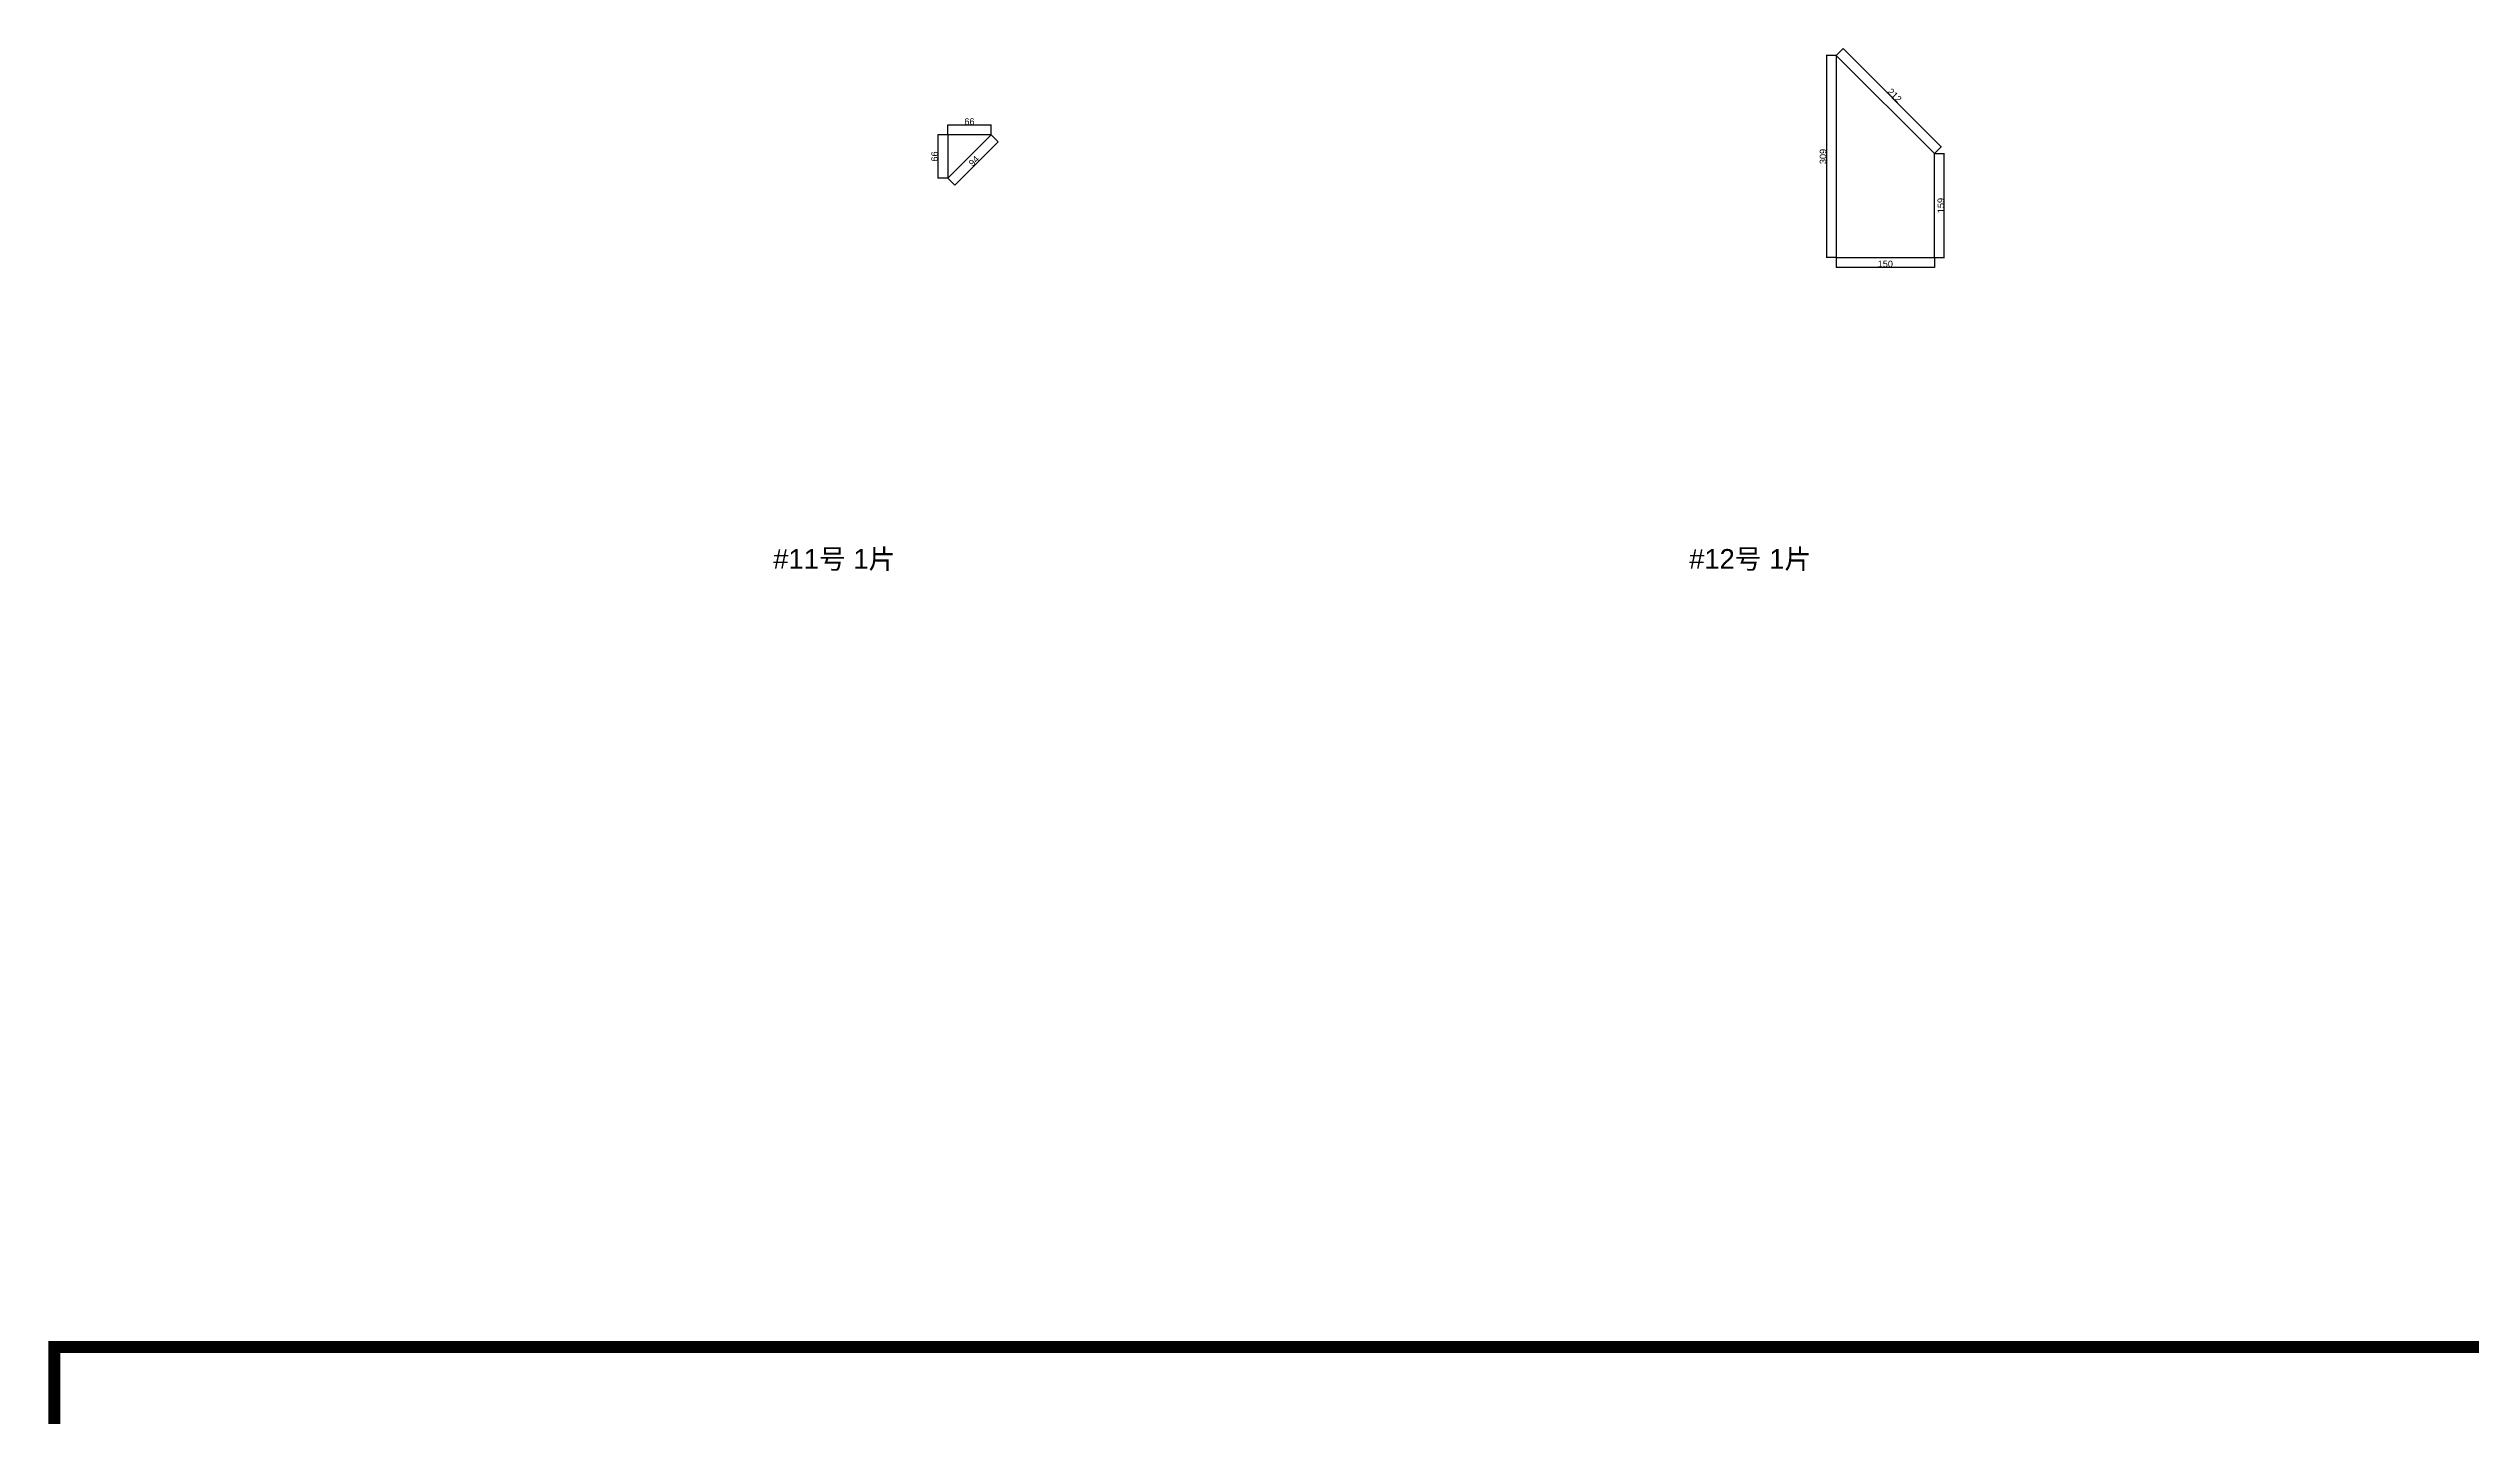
# Model space of a CAD drawing. Header units: inches. Extents: x -9450 to 207408, y -100115 to 6682.
# Drawn here: x 32592 to 36296, y -29926 to -27835 of the extents above; entities that cross this region are included whole.
import ezdxf

# ---------------------------------------------------------------- set-up
doc = ezdxf.new("R2010")
doc.units = ezdxf.units.IN
doc.header["$MEASUREMENT"] = 0
doc.layers.add('tag', color=1, linetype='Continuous')
doc.layers.add('图纸外框', color=7, linetype='Continuous', lineweight=80)
doc.styles.get("Standard").update_dxf_attribs({"font": 'arial.ttf'})
doc.dimstyles.new('TileDimStyle', dxfattribs={"dimtxt": 10, "dimasz": 0.18, "dimexe": 0.18, "dimexo": 0.0625, "dimgap": 0.09, "dimtad": 1, "dimdec": 0, "dimzin": 0, "dimdsep": 46, "dimtxsty": 'Standard', "dimblk": 'ARCHTICK', "dimcen": 0.09, "dimadec": 0, "dimazin": 0, "dimtfac": 1, "dimtdec": 4, "dimtofl": 0, "dimtmove": 0, "dimatfit": 3, "dimfxl": 1, "dimtolj": 1, "dimtzin": 0, "dimarcsym": 0})

# ---------------------------------------------------------------- blocks, each defined once
blk = doc.blocks.new('_ArchTick')
at = {"color": 0, "linetype": 'ByBlock'}
blk.add_lwpolyline([(-0.5, -0.5, 0.4, 0.4, 0), (0.5, 0.5, 0.4, 0.4, 0)], format="xyseb", dxfattribs=at)
blk = doc.blocks.new('*D101')
at = {"color": 0, "linetype": 'ByBlock', "lineweight": -2}
for p, q in [((-33.1, 33.1), (-33.1, 48.3)), ((33.1, 48.1), (-33.1, 48.1)), ((33.1, 33.1), (33.1, 48.3))]:
    blk.add_line(p, q, dxfattribs=at)
at = {"layer": 'Defpoints'}
for p in [(-33.1, 48.1), (-33.1, 33.1), (33.1, 33.1)]:
    blk.add_point(p, dxfattribs=at)
at = {"color": 0, "lineweight": -2, "xscale": 0.18, "yscale": 0.18, "zscale": 0.18, "rotation": 180}
blk.add_blockref('_ArchTick', (-33.1, 48.1), dxfattribs=at)
at = {"color": 0, "lineweight": -2, "xscale": 0.18, "yscale": 0.18, "zscale": 0.18}
blk.add_blockref('_ArchTick', (33.1, 48.1), dxfattribs=at)
at = {"color": 0, "insert": (0, 48.2), "char_height": 10, "attachment_point": 8}
blk.add_mtext('66', dxfattribs=at)
blk = doc.blocks.new('*D102')
at = {"color": 0, "linetype": 'ByBlock', "lineweight": -2}
for p, q in [((-33.1, 33.1), (-48.3, 33.1)), ((-48.1, 33.1), (-48.1, -33.1)), ((-33.1, -33.1), (-48.3, -33.1))]:
    blk.add_line(p, q, dxfattribs=at)
at = {"layer": 'Defpoints'}
for p in [(-33.1, 33.1), (-48.1, -33.1), (-33.1, -33.1)]:
    blk.add_point(p, dxfattribs=at)
at = {"color": 0, "lineweight": -2, "xscale": 0.18, "yscale": 0.18, "zscale": 0.18}
for p, rotation in [((-48.1, 33.1), 90), ((-48.1, -33.1), 270)]:
    blk.add_blockref('_ArchTick', p, dxfattribs=dict(at, rotation=rotation))
at = {"color": 0, "insert": (-48.2, 0), "char_height": 10, "attachment_point": 8, "rotation": 90}
blk.add_mtext('66', dxfattribs=at)
blk = doc.blocks.new('*D103')
at = {"color": 0, "linetype": 'ByBlock', "lineweight": -2}
for p, q in [((-22.5, -43.7), (43.7, 22.5)), ((33.1, 33), (43.8, 22.3)), ((-33, -33.1), (-22.3, -43.8))]:
    blk.add_line(p, q, dxfattribs=at)
at = {"layer": 'Defpoints'}
for p in [(33.1, 33.1), (43.7, 22.5), (-33.1, -33.1)]:
    blk.add_point(p, dxfattribs=at)
at = {"color": 0, "lineweight": -2, "xscale": 0.18, "yscale": 0.18, "zscale": 0.18}
for p, rotation in [((43.7, 22.5), 44.9999999999995), ((-22.5, -43.7), 225)]:
    blk.add_blockref('_ArchTick', p, dxfattribs=dict(at, rotation=rotation))
at = {"color": 0, "insert": (10.5, -10.5), "char_height": 10, "attachment_point": 8, "rotation": 45}
blk.add_mtext('94', dxfattribs=at)
blk = doc.blocks.new('*D105')
at = {"color": 0, "linetype": 'ByBlock', "lineweight": -2}
for p, q in [((75.1, 4.4), (90.2, 4.4)), ((90, -154.4), (90, 4.4)), ((75.1, -154.4), (90.2, -154.4))]:
    blk.add_line(p, q, dxfattribs=at)
at = {"layer": 'Defpoints'}
for p in [(75, 4.4), (90, 4.4), (75, -154.4)]:
    blk.add_point(p, dxfattribs=at)
at = {"color": 0, "lineweight": -2, "xscale": 0.18, "yscale": 0.18, "zscale": 0.18}
for p, rotation in [((90, 4.4), 90), ((90, -154.4), 270)]:
    blk.add_blockref('_ArchTick', p, dxfattribs=dict(at, rotation=rotation))
at = {"color": 0, "insert": (89.9, -75), "char_height": 10, "attachment_point": 8, "rotation": 90}
blk.add_mtext('159', dxfattribs=at)
blk = doc.blocks.new('*D106')
at = {"color": 0, "linetype": 'ByBlock', "lineweight": -2}
for p, q in [((-75, 154.4), (-64.3, 165.1)), ((85.6, 15), (-64.4, 165)), ((75, 4.4), (85.7, 15.1))]:
    blk.add_line(p, q, dxfattribs=at)
at = {"layer": 'Defpoints'}
for p in [(-75, 154.4), (-64.4, 165), (75, 4.4)]:
    blk.add_point(p, dxfattribs=at)
at = {"color": 0, "lineweight": -2, "xscale": 0.18, "yscale": 0.18, "zscale": 0.18}
for p, rotation in [((-64.4, 165), 135), ((85.6, 15), 315)]:
    blk.add_blockref('_ArchTick', p, dxfattribs=dict(at, rotation=rotation))
at = {"color": 0, "insert": (10.7, 90), "char_height": 10, "attachment_point": 8, "rotation": 315}
blk.add_mtext('212', dxfattribs=at)
blk = doc.blocks.new('*D107')
at = {"color": 0, "linetype": 'ByBlock', "lineweight": -2}
for p, q in [((-75.1, 154.4), (-90.2, 154.4)), ((-90, 154.4), (-90, -154.4)), ((-75.1, -154.4), (-90.2, -154.4))]:
    blk.add_line(p, q, dxfattribs=at)
at = {"layer": 'Defpoints'}
for p in [(-75, 154.4), (-90, -154.4), (-75, -154.4)]:
    blk.add_point(p, dxfattribs=at)
at = {"color": 0, "lineweight": -2, "xscale": 0.18, "yscale": 0.18, "zscale": 0.18}
for p, rotation in [((-90, 154.4), 90), ((-90, -154.4), 270)]:
    blk.add_blockref('_ArchTick', p, dxfattribs=dict(at, rotation=rotation))
at = {"color": 0, "insert": (-90.1, 0), "char_height": 10, "attachment_point": 8, "rotation": 90}
blk.add_mtext('309', dxfattribs=at)
blk = doc.blocks.new('*D108')
at = {"color": 0, "linetype": 'ByBlock', "lineweight": -2}
for p, q in [((-75, -154.4), (-75, -169.5)), ((-75, -169.4), (75, -169.4)), ((75, -154.4), (75, -169.5))]:
    blk.add_line(p, q, dxfattribs=at)
at = {"layer": 'Defpoints'}
for p in [(-75, -154.4), (75, -154.4), (75, -169.4)]:
    blk.add_point(p, dxfattribs=at)
at = {"color": 0, "lineweight": -2, "xscale": 0.18, "yscale": 0.18, "zscale": 0.18, "rotation": 180}
blk.add_blockref('_ArchTick', (-75, -169.4), dxfattribs=at)
at = {"color": 0, "lineweight": -2, "xscale": 0.18, "yscale": 0.18, "zscale": 0.18}
blk.add_blockref('_ArchTick', (75, -169.4), dxfattribs=at)
at = {"color": 0, "insert": (0, -169.3), "char_height": 10, "attachment_point": 8}
blk.add_mtext('150', dxfattribs=at)
blk = doc.blocks.new('图框658')
at = {"color": 0}
blk.add_lwpolyline([(-7172.9, 174.9, 17.5, 17.5, 0), (-7172.9, -9797.1, 17.5, 17.5, 0), (7172.9, -9797.1, 17.5, 17.5, 0), (7172.9, 174.9, 17.5, 17.5, 0)], format="xyseb", close=True, dxfattribs=at)
blk = doc.blocks.new('单图框')
at = {"layer": '图纸外框', "color": 7, "xscale": 0.10314960629921, "yscale": 0.10314960629921, "zscale": 0.03937007874016}
blk.add_blockref('图框658', (0, 0), dxfattribs=at)
blk = doc.blocks.new('A_128886_133110_128886#11')
blk.add_lwpolyline([(33.1, 33.1), (-33.1, 33.1), (-33.1, -33.1)], close=True)
at = {"layer": 'tag'}
for base, p1, p2, angle, picture, middle in [((-33.1, 48.1), (33.1, 33.1), (-33.1, 33.1), 180, '*D101', (0, 48.1)), ((-48.1, -33.1), (-33.1, 33.1), (-33.1, -33.1), 270, '*D102', (-48.1, 0)), ((43.7, 22.5), (-33.1, -33.1), (33.1, 33.1), 45, '*D103', (10.6, -10.6))]:
    dim = blk.add_linear_dim(base=base, p1=p1, p2=p2, angle=angle, dimstyle='TileDimStyle', override={"dimpost": '<>'}, dxfattribs=at)
    dim.commit()
    dim.dimension.update_dxf_attribs({"geometry": picture, "text_midpoint": middle})
blk = doc.blocks.new('A_128886_133110_128886#12')
blk.add_lwpolyline([(75, -154.4), (75, 4.4), (-75, 154.4), (-75, -154.4)], close=True)
at = {"layer": 'tag'}
for base, p1, p2, angle, picture, middle in [((-90, -154.4), (-75, 154.4), (-75, -154.4), 270, '*D107', (-90, 0)), ((-64.4, 165), (75, 4.4), (-75, 154.4), 135, '*D106', (10.6, 90)), ((90, 4.4), (75, -154.4), (75, 4.4), 90, '*D105', (90, -75))]:
    dim = blk.add_linear_dim(base=base, p1=p1, p2=p2, angle=angle, dimstyle='TileDimStyle', override={"dimpost": '<>'}, dxfattribs=at)
    dim.commit()
    dim.dimension.update_dxf_attribs({"geometry": picture, "text_midpoint": middle})
dim = blk.add_linear_dim(base=(75, -169.4), p1=(-75, -154.4), p2=(75, -154.4), dimstyle='TileDimStyle', override={"dimpost": '<>'}, dxfattribs=at)
dim.commit()
dim.dimension.update_dxf_attribs({"geometry": '*D108', "text_midpoint": (0, -169.4)})

msp = doc.modelspace()

# ---------------------------------------------------------------- block references
for name, p in [('A_128886_133110_128886#12', (35400, -28000)), ('A_128886_133110_128886#11', (34000, -28000))]:
    msp.add_blockref(name, p)
at = {"xscale": 10, "yscale": 10, "zscale": 10}
msp.add_blockref('单图框', (40000, -30000), dxfattribs=at)

# ---------------------------------------------------------------- texts
at = {"char_height": 30, "attachment_point": 1}
for s, insert in [('#11号 1片', (33700, -28600)), ('#12号 1片', (35100, -28600))]:
    msp.add_mtext(s, dxfattribs=dict(at, insert=insert))

doc.saveas('drawing.dxf')
